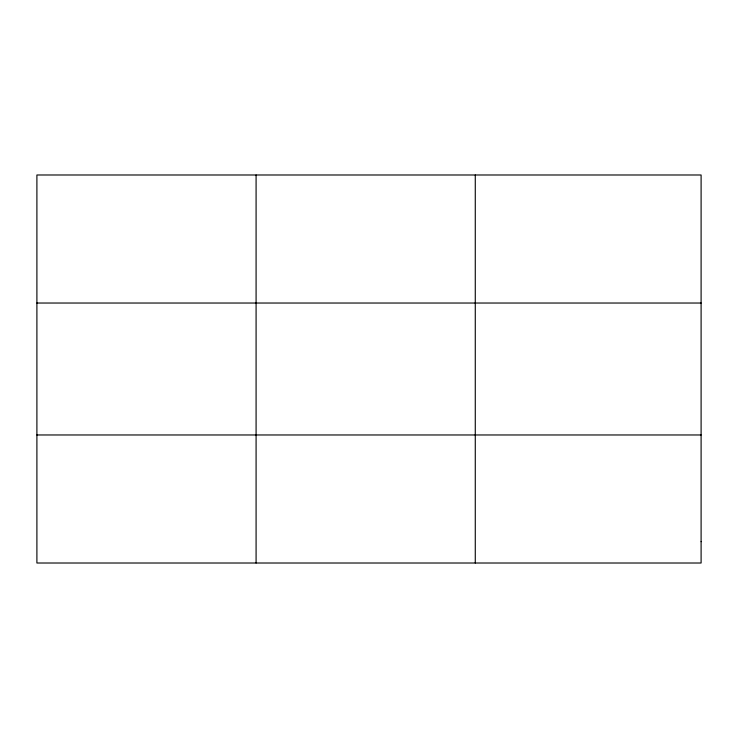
<?xml version="1.0" encoding="UTF-8"?>
<svg xmlns="http://www.w3.org/2000/svg" width="738" height="738" viewBox="0 0 738 738"><rect width="100%" height="100%" fill="white"/><g stroke="black" fill="none" stroke-linecap="round" stroke-linejoin="round"><path stroke-width="1.11" d="M256.086 174.989L256.086 563.011M475.272 174.989L475.272 563.011M36.9 303.032L701.1 303.032M36.9 434.968L701.1 434.968M701.1 541.674L701.1 563.011L36.9 563.011L36.9 174.989L701.1 174.989L701.1 541.674"/></g></svg>
